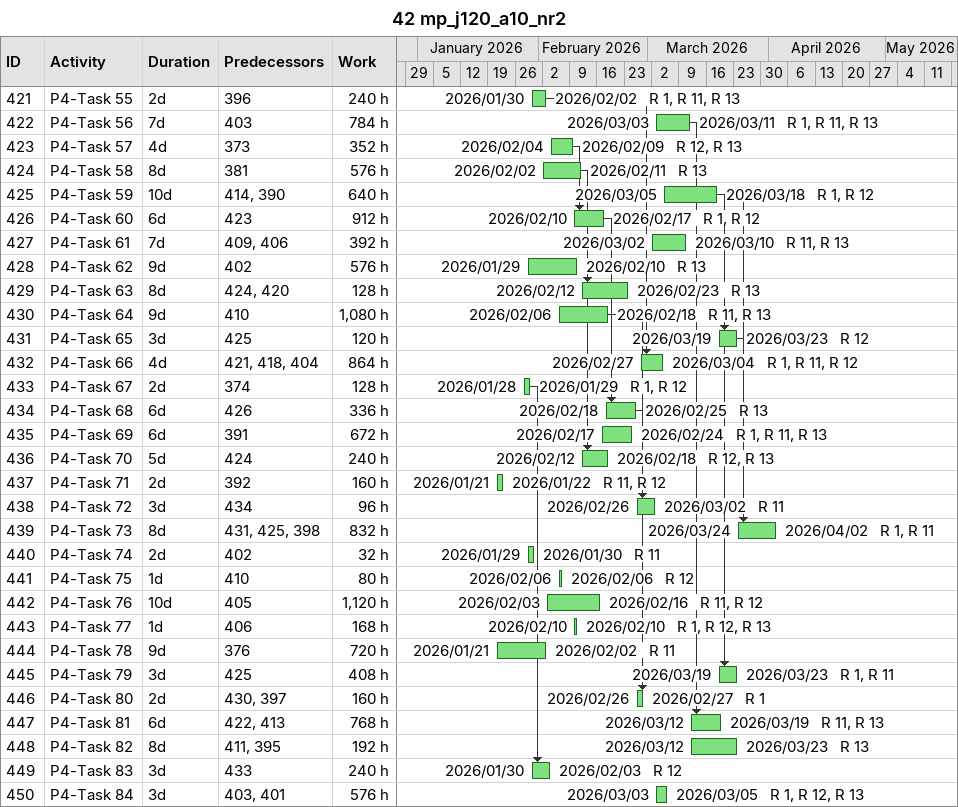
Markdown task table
42 mp_j120_a10_nr2

| ID | Task | Duration | Start | Finish | Predecessors | Resources | Work (h) |
|---|---|---|---|---|---|---|---|
| 421 | P4-Task 55 | 2d | 2026-01-30 | 2026-02-02 | 396 | R 1, R 11, R 13 | 240 |
| 422 | P4-Task 56 | 7d | 2026-03-03 | 2026-03-11 | 403 | R 1, R 11, R 13 | 784 |
| 423 | P4-Task 57 | 4d | 2026-02-04 | 2026-02-09 | 373 | R 12, R 13 | 352 |
| 424 | P4-Task 58 | 8d | 2026-02-02 | 2026-02-11 | 381 | R 13 | 576 |
| 425 | P4-Task 59 | 10d | 2026-03-05 | 2026-03-18 | 414, 390 | R 1, R 12 | 640 |
| 426 | P4-Task 60 | 6d | 2026-02-10 | 2026-02-17 | 423 | R 1, R 12 | 912 |
| 427 | P4-Task 61 | 7d | 2026-03-02 | 2026-03-10 | 409, 406 | R 11, R 13 | 392 |
| 428 | P4-Task 62 | 9d | 2026-01-29 | 2026-02-10 | 402 | R 13 | 576 |
| 429 | P4-Task 63 | 8d | 2026-02-12 | 2026-02-23 | 424, 420 | R 13 | 128 |
| 430 | P4-Task 64 | 9d | 2026-02-06 | 2026-02-18 | 410 | R 11, R 13 | 1080 |
| 431 | P4-Task 65 | 3d | 2026-03-19 | 2026-03-23 | 425 | R 12 | 120 |
| 432 | P4-Task 66 | 4d | 2026-02-27 | 2026-03-04 | 421, 418, 404 | R 1, R 11, R 12 | 864 |
| 433 | P4-Task 67 | 2d | 2026-01-28 | 2026-01-29 | 374 | R 1, R 12 | 128 |
| 434 | P4-Task 68 | 6d | 2026-02-18 | 2026-02-25 | 426 | R 13 | 336 |
| 435 | P4-Task 69 | 6d | 2026-02-17 | 2026-02-24 | 391 | R 1, R 11, R 13 | 672 |
| 436 | P4-Task 70 | 5d | 2026-02-12 | 2026-02-18 | 424 | R 12, R 13 | 240 |
| 437 | P4-Task 71 | 2d | 2026-01-21 | 2026-01-22 | 392 | R 11, R 12 | 160 |
| 438 | P4-Task 72 | 3d | 2026-02-26 | 2026-03-02 | 434 | R 11 | 96 |
| 439 | P4-Task 73 | 8d | 2026-03-24 | 2026-04-02 | 431, 425, 398 | R 1, R 11 | 832 |
| 440 | P4-Task 74 | 2d | 2026-01-29 | 2026-01-30 | 402 | R 11 | 32 |
| 441 | P4-Task 75 | 1d | 2026-02-06 | 2026-02-06 | 410 | R 12 | 80 |
| 442 | P4-Task 76 | 10d | 2026-02-03 | 2026-02-16 | 405 | R 11, R 12 | 1120 |
| 443 | P4-Task 77 | 1d | 2026-02-10 | 2026-02-10 | 406 | R 1, R 12, R 13 | 168 |
| 444 | P4-Task 78 | 9d | 2026-01-21 | 2026-02-02 | 376 | R 11 | 720 |
| 445 | P4-Task 79 | 3d | 2026-03-19 | 2026-03-23 | 425 | R 1, R 11 | 408 |
| 446 | P4-Task 80 | 2d | 2026-02-26 | 2026-02-27 | 430, 397 | R 1 | 160 |
| 447 | P4-Task 81 | 6d | 2026-03-12 | 2026-03-19 | 422, 413 | R 11, R 13 | 768 |
| 448 | P4-Task 82 | 8d | 2026-03-12 | 2026-03-23 | 411, 395 | R 13 | 192 |
| 449 | P4-Task 83 | 3d | 2026-01-30 | 2026-02-03 | 433 | R 12 | 240 |
| 450 | P4-Task 84 | 3d | 2026-03-03 | 2026-03-05 | 403, 401 | R 1, R 12, R 13 | 576 |
